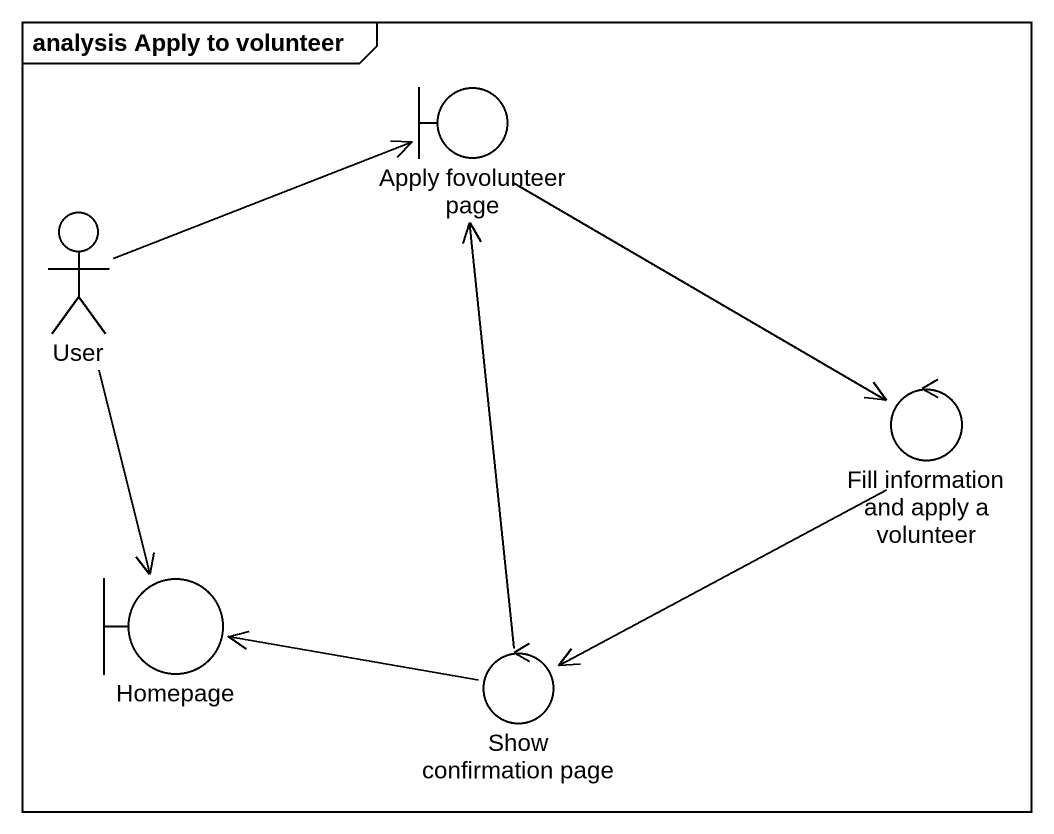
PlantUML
@startuml
mainframe analysis Apply to volunteer
boundary "Apply fovolunteer page" as Apply_fovolunteer_page
actor User
control "Fill information and apply a volunteer" as Fill_information_and_apply
boundary Homepage
control "Show confirmation page" as Show_confirmation_page
Apply_fovolunteer_page --> Fill_information_and_apply
User -right-> Apply_fovolunteer_page
User --> Homepage
Fill_information_and_apply --> Show_confirmation_page
Show_confirmation_page -up-> Apply_fovolunteer_page
Show_confirmation_page -left-> Homepage
@enduml
